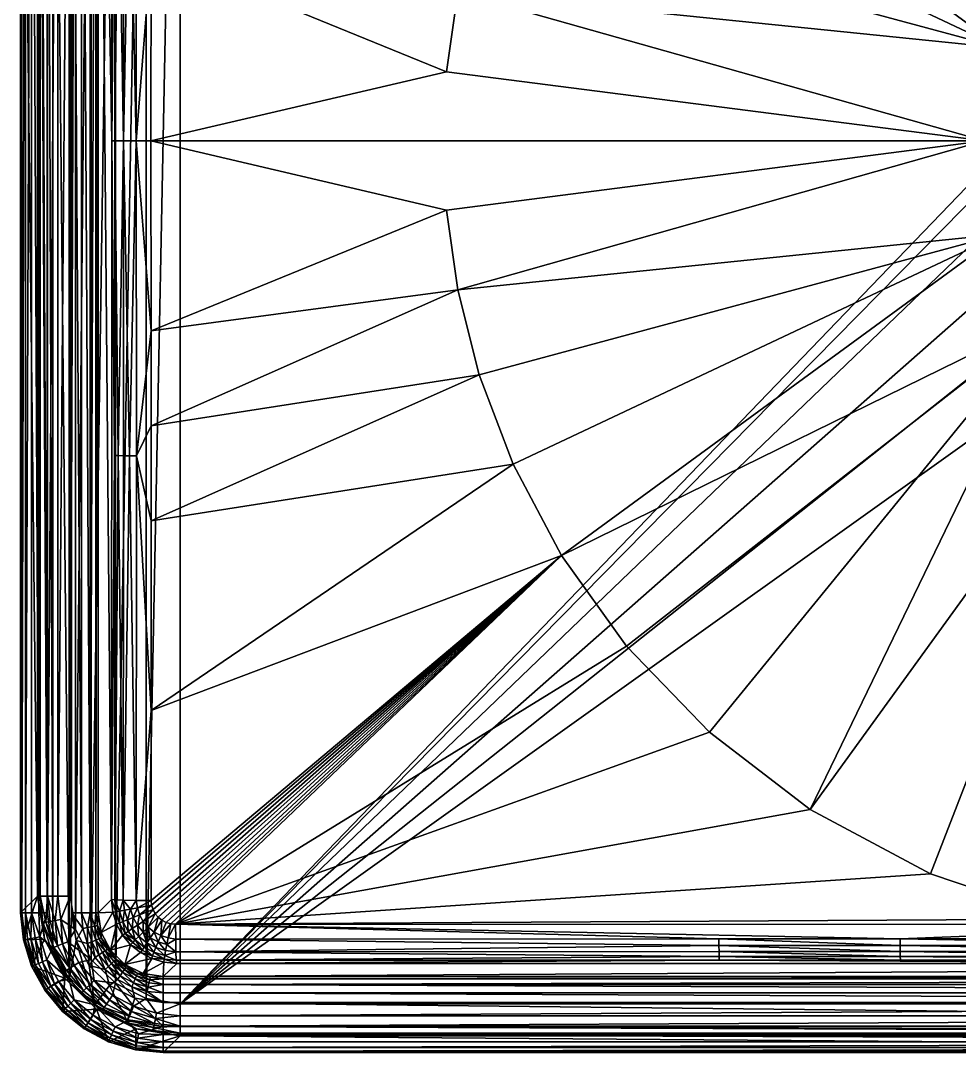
# Model space of a CAD drawing. Header units: centimetres. Extents: x 0 to 62, y 0 to 45.5.
# Drawn here: x 0 to 23.43, y 0 to 25.75 of the extents above; entities that cross this region are included whole.
import ezdxf

# ---------------------------------------------------------------- set-up
doc = ezdxf.new("R2010")
doc.units = ezdxf.units.CM
doc.header["$MEASUREMENT"] = 0
doc.layers.add('SINKS', color=151, linetype='Continuous')

msp = doc.modelspace()

# ---------------------------------------------------------------- meshes
at = {"layer": 'SINKS'}
mesh = msp.add_polyface(dxfattribs=at)
corners = [(1.239, 41.599, -0.124), (0.931, 3.901, -0.064), (0.931, 41.599, -0.064), (0.668, 3.901, 0.106), (0.491, 41.599, 0.362), (0.668, 41.599, 0.106), (0.425, 3.901, 0.665), (0, 42.016, 24.712), (0.425, 41.599, 0.665), (0.491, 3.901, 0.362), (0.661, 42.016, 25.376), (0.803, 2.608, 25.376), (0.803, 42.892, 25.376), (1.214, 1.817, 25.376), (1.214, 43.683, 25.376), (1.272, 42.016, 25.376), (1.272, 3.484, 25.376), (1.933, 42.016, 24.735), (2.269, 3.813, 5.723), (2.273, 22.75, 5.514), (2.269, 41.687, 5.723), (2.352, 22.75, 5.143), (2.565, 22.75, 4.827), (2.438, 30.603, 5.022), (2.72, 30.606, 4.739), (2.564, 30.605, 4.867), (2.563, 41.7, 5.035), (2.349, 41.694, 5.351), (1.736, 3.484, 25.189), (1.88, 42.016, 24.981), (1.736, 42.016, 25.189), (1.88, 3.484, 24.981), (2.346, 30.602, 5.195), (0, 3.484, 24.712), (0.029, 42.016, 24.916), (1.522, 42.016, 25.327), (1.522, 3.484, 25.327), (0.029, 3.484, 24.916), (0.122, 42.016, 25.101), (2.881, 41.705, 4.82), (2.88, 22.75, 4.612), (0.455, 42.016, 25.343), (0.661, 3.484, 25.376), (0.269, 42.016, 25.249), (0.455, 3.484, 25.343), (0.122, 3.484, 25.101), (1.373, 42.43, -0.124), (1.239, 3.901, -0.124), (1.373, 3.07, -0.124), (1.763, 43.179, -0.124), (1.763, 2.321, -0.124), (2.37, 43.774, -0.124), (2.37, 1.726, -0.124), (3.136, 44.156, -0.124)]
mesh.append_faces([[corners[k] for k in face] for face in [(6, 7, 8), (9, 8, 4), (17, 19, 20), (21, 22, 23), (24, 25, 22), (26, 27, 23), (28, 29, 30), (31, 17, 29), (23, 32, 21), (33, 34, 7), (35, 28, 30), (25, 23, 22), (39, 26, 24), (46, 47, 0)]], dxfattribs={"vtx0": -1})
mesh.append_faces([[corners[k] for k in face] for face in [(3, 4, 5), (10, 11, 12), (12, 13, 14), (15, 14, 16), (32, 19, 21), (37, 38, 34), (45, 43, 38)]], dxfattribs={"vtx0": -1, "vtx1": -1})
mesh.append_faces([[corners[k] for k in face] for face in [(0, 1, 2), (2, 3, 5), (17, 18, 19), (15, 36, 35), (41, 42, 10), (43, 44, 41), (48, 46, 49), (50, 49, 51), (52, 51, 53)]], dxfattribs={"vtx0": -1, "vtx2": -1})
mesh.append_faces([[corners[k] for k in face] for face in [(26, 23, 25), (27, 20, 32), (27, 32, 23)]], dxfattribs={"vtx1": -1})
mesh.append_faces([[corners[k] for k in face] for face in [(20, 19, 32)]], dxfattribs={"vtx1": -1, "vtx2": -1})
mesh.append_faces([[corners[k] for k in face] for face in [(24, 26, 25), (40, 24, 22)]], dxfattribs={"vtx2": -1})
mesh = msp.add_polyface(dxfattribs=at)
corners = [(10.632, 21.026, 4.276), (3.254, 22.75, 4.528), (3.255, 18.011, 4.542), (3.255, 15.641, 4.56), (10.911, 19.034, 4.276), (3.255, 13.272, 4.584), (2.894, 14.892, 4.646), (2.72, 14.894, 4.739), (2.881, 3.795, 4.82), (3.256, 8.532, 4.651), (2.88, 22.75, 4.612), (3.257, 3.794, 4.738), (3.528, 3.297, 4.74), (3.329, 3.003, 4.818), (3.497, 2.914, 4.815), (3.868, 3.196, 4.733), (3.748, 3.207, 4.736), (3.679, 2.859, 4.812), (3.061, 3.266, 4.82), (3.304, 3.565, 4.741), (2.971, 3.43, 4.819), (3.36, 3.462, 4.741), (3.182, 3.122, 4.819), (3.436, 3.371, 4.741), (3.634, 3.241, 4.738), (3.269, 3.677, 4.74), (2.915, 3.609, 4.817), (2.743, 3.577, 4.91), (2.916, 3.172, 4.912), (2.81, 3.366, 4.912), (2.788, 3.088, 5.039), (3.06, 3.001, 4.912), (2.951, 2.894, 5.038), (2.37, 1.726, -0.124), (3.136, 44.156, -0.124), (3.136, 1.344, -0.124), (3.984, 44.287, -0.124), (3.984, 1.213, -0.124)]
mesh.append_faces([[corners[k] for k in face] for face in [(6, 7, 8), (31, 18, 28), (18, 31, 22), (28, 20, 29), (20, 28, 18), (32, 28, 30), (28, 32, 31)]], dxfattribs={"vtx0": -1})
mesh.append_faces([[corners[k] for k in face] for face in [(3, 4, 2), (18, 19, 20), (19, 18, 21), (22, 21, 18), (21, 22, 23), (20, 25, 26), (25, 20, 19), (13, 23, 22), (23, 13, 12), (33, 34, 35), (35, 36, 37)]], dxfattribs={"vtx0": -1, "vtx1": -1})
mesh.append_faces([[corners[k] for k in face] for face in [(0, 1, 2), (9, 6, 8), (2, 10, 6), (12, 13, 14), (11, 8, 26), (26, 27, 29)]], dxfattribs={"vtx0": -1, "vtx2": -1})
mesh.append_faces([[corners[k] for k in face] for face in [(28, 29, 30), (20, 26, 29)]], dxfattribs={"vtx1": -1})
mesh.append_faces([[corners[k] for k in face] for face in [(5, 3, 6), (2, 1, 10), (9, 5, 6), (3, 2, 6), (11, 9, 8), (15, 16, 17), (24, 12, 14), (25, 11, 26), (16, 24, 14)]], dxfattribs={"vtx1": -1, "vtx2": -1})
mesh.append_faces([[corners[k] for k in face] for face in [(6, 10, 7), (26, 8, 27)]], dxfattribs={"vtx2": -1})
mesh = msp.add_polyface(dxfattribs=at)
corners = [(10.632, 24.474, 4.276), (3.255, 27.489, 4.542), (3.254, 22.75, 4.528), (10.911, 26.466, 4.276), (3.255, 29.859, 4.56), (3.255, 32.228, 4.584), (2.894, 30.608, 4.646), (3.257, 41.706, 4.738), (2.881, 41.705, 4.82), (3.256, 36.968, 4.651), (2.72, 30.606, 4.739), (2.88, 22.75, 4.612), (3.634, 42.259, 4.738), (3.497, 42.586, 4.815), (3.528, 42.203, 4.74), (3.868, 42.304, 4.733), (3.679, 42.641, 4.812), (3.748, 42.293, 4.736), (2.971, 42.07, 4.819), (2.81, 42.134, 4.912), (2.743, 41.923, 4.91), (2.916, 42.328, 4.912), (3.061, 42.234, 4.82), (3.304, 41.935, 4.741), (3.36, 42.038, 4.741), (3.182, 42.378, 4.819), (3.436, 42.129, 4.741), (3.269, 41.823, 4.74), (2.915, 41.891, 4.817), (3.329, 42.497, 4.818), (3.06, 42.499, 4.912), (2.951, 42.606, 5.038), (2.788, 42.412, 5.039), (2.667, 42.191, 5.038), (3.136, 1.344, -0.124), (3.136, 44.156, -0.124), (3.984, 44.287, -0.124)]
mesh.append_faces([[corners[k] for k in face] for face in [(6, 10, 11), (18, 21, 19), (21, 18, 22), (28, 20, 8), (22, 30, 21), (30, 22, 25), (21, 31, 32), (21, 33, 19)]], dxfattribs={"vtx0": -1})
mesh.append_faces([[corners[k] for k in face] for face in [(5, 6, 4), (7, 8, 9), (9, 6, 5), (1, 11, 2), (4, 6, 1), (12, 13, 14), (15, 16, 17), (27, 28, 7), (18, 20, 28), (17, 13, 12)]], dxfattribs={"vtx0": -1, "vtx1": -1})
mesh.append_faces([[corners[k] for k in face] for face in [(0, 1, 2), (3, 4, 1), (1, 6, 11), (9, 8, 6), (23, 22, 18), (22, 23, 24), (24, 25, 22), (25, 24, 26), (27, 18, 28), (18, 27, 23), (7, 28, 8), (26, 29, 25), (29, 26, 14), (14, 13, 29), (34, 35, 36)]], dxfattribs={"vtx0": -1, "vtx2": -1})
mesh.append_faces([[corners[k] for k in face] for face in [(6, 8, 10), (18, 19, 20), (21, 32, 33)]], dxfattribs={"vtx2": -1})
mesh = msp.add_polyface(dxfattribs=at)
corners = [(24.052, 22.75, 3.81), (10.632, 24.474, 4.276), (3.254, 22.75, 4.528), (10.911, 26.466, 4.276), (3.255, 27.489, 4.542), (11.446, 28.591, 4.276), (12.291, 30.819, 4.276), (3.255, 32.228, 4.584), (24.471, 25.077, 3.81), (3.256, 36.968, 4.651), (13.501, 33.1, 4.276), (3.257, 41.706, 4.738), (3.255, 29.859, 4.56), (15.125, 35.362, 4.276), (17.193, 37.511, 4.276), (3.868, 42.304, 4.733), (25.677, 27.122, 3.81), (19.709, 39.435, 4.276), (27.526, 28.641, 3.81), (22.711, 41.046, 4.276), (24.282, 22.75, 3.764), (24.687, 24.999, 3.764), (3.269, 41.823, 4.74), (3.304, 41.935, 4.741), (3.36, 42.038, 4.741), (3.436, 42.129, 4.741), (3.528, 42.203, 4.74), (3.634, 42.259, 4.738), (3.748, 42.293, 4.736), (26.062, 42.172, 4.276), (3.984, 1.213, -0.124), (3.984, 44.287, -0.124), (27.493, 25.631, -0.124), (28.711, 26.632, -0.124)]
mesh.append_faces([[corners[k] for k in face] for face in [(8, 3, 0), (16, 10, 8), (22, 10, 23), (23, 10, 24), (24, 10, 25), (25, 10, 26), (26, 10, 27), (27, 10, 28), (28, 10, 15), (32, 31, 33)]], dxfattribs={"vtx0": -1, "vtx1": -1})
mesh.append_faces([[corners[k] for k in face] for face in [(0, 1, 2), (1, 3, 4), (3, 1, 0), (5, 6, 7), (6, 5, 8), (6, 10, 9), (10, 6, 8), (12, 3, 5), (5, 3, 8), (13, 14, 15), (14, 13, 16), (17, 15, 14), (16, 17, 14), (18, 19, 17), (19, 15, 17), (15, 10, 13), (13, 10, 16), (30, 31, 32)]], dxfattribs={"vtx0": -1, "vtx1": -1, "vtx2": -1})
mesh.append_faces([[corners[k] for k in face] for face in [(6, 9, 7), (10, 11, 9), (17, 16, 18), (5, 7, 12), (20, 8, 0), (8, 20, 21), (10, 22, 11)]], dxfattribs={"vtx0": -1, "vtx2": -1})
mesh.append_faces([[corners[k] for k in face] for face in [(29, 15, 19)]], dxfattribs={"vtx1": -1, "vtx2": -1})
mesh = msp.add_polyface(dxfattribs=at)
corners = [(0.931, 3.901, -0.064), (1.239, 41.599, -0.124), (1.239, 3.901, -0.124), (0.491, 41.599, 0.362), (0.668, 3.901, 0.106), (0.491, 3.901, 0.362), (0.931, 41.599, -0.064), (0, 42.016, 24.712), (0.425, 3.901, 0.665), (0, 3.484, 24.712), (0.425, 41.599, 0.665), (0.803, 2.608, 25.376), (0.661, 42.016, 25.376), (0.661, 3.484, 25.376), (0.803, 42.892, 25.376), (1.214, 1.817, 25.376), (1.214, 43.683, 25.376), (1.272, 3.484, 25.376), (2.269, 3.813, 5.723), (1.933, 42.016, 24.735), (1.933, 3.484, 24.735), (2.565, 22.75, 4.827), (2.352, 22.75, 5.143), (2.438, 14.897, 5.022), (1.88, 42.016, 24.981), (1.736, 3.484, 25.189), (1.88, 3.484, 24.981), (0.029, 42.016, 24.916), (0.029, 3.484, 24.916), (1.522, 42.016, 25.327), (1.522, 3.484, 25.327), (1.272, 42.016, 25.376), (0.122, 42.016, 25.101), (0.122, 3.484, 25.101), (0.455, 42.016, 25.343), (0.455, 3.484, 25.343), (0.269, 42.016, 25.249), (0.269, 3.484, 25.249), (2.881, 3.795, 4.82), (2.72, 14.894, 4.739), (2.563, 3.8, 5.035), (2.564, 14.895, 4.867), (2.273, 22.75, 5.514), (2.346, 14.898, 5.195), (2.88, 22.75, 4.612), (2.349, 3.806, 5.351), (2.743, 3.577, 4.91), (2.375, 3.512, 5.365), (2.466, 3.527, 5.192), (1.373, 42.43, -0.124), (1.373, 3.07, -0.124), (1.763, 43.179, -0.124), (1.763, 2.321, -0.124), (2.37, 43.774, -0.124), (2.37, 1.726, -0.124)]
mesh.append_faces([[corners[k] for k in face] for face in [(7, 8, 9), (10, 5, 8), (11, 12, 13), (18, 19, 20), (21, 22, 23), (24, 25, 26), (19, 26, 20), (27, 9, 28), (25, 29, 30), (44, 21, 39), (43, 18, 45), (39, 41, 40), (38, 40, 46), (18, 47, 45)]], dxfattribs={"vtx0": -1})
mesh.append_faces([[corners[k] for k in face] for face in [(3, 4, 5), (32, 28, 33), (36, 33, 37), (22, 42, 43), (2, 49, 50), (50, 51, 52), (52, 53, 54)]], dxfattribs={"vtx0": -1, "vtx1": -1})
mesh.append_faces([[corners[k] for k in face] for face in [(16, 15, 17)]], dxfattribs={"vtx0": -1, "vtx1": -1, "vtx2": -1})
mesh.append_faces([[corners[k] for k in face] for face in [(0, 1, 2), (4, 6, 0), (14, 11, 15), (30, 31, 17), (13, 34, 35), (35, 36, 37)]], dxfattribs={"vtx0": -1, "vtx2": -1})
mesh.append_faces([[corners[k] for k in face] for face in [(23, 45, 40), (21, 23, 41), (22, 43, 23)]], dxfattribs={"vtx1": -1})
mesh.append_faces([[corners[k] for k in face] for face in [(42, 18, 43)]], dxfattribs={"vtx1": -1, "vtx2": -1})
mesh.append_faces([[corners[k] for k in face] for face in [(38, 39, 40), (39, 21, 41), (23, 40, 41), (43, 45, 23), (45, 48, 40)]], dxfattribs={"vtx2": -1})
mesh = msp.add_polyface(dxfattribs=at)
corners = [(27.526, 16.859, 3.81), (19.709, 6.065, 4.276), (22.711, 4.454, 4.276), (17.193, 7.989, 4.276), (3.868, 3.196, 4.733), (26.062, 3.328, 4.276), (12.291, 14.681, 4.276), (3.255, 13.272, 4.584), (3.256, 8.532, 4.651), (24.052, 22.75, 3.81), (3.254, 22.75, 4.528), (10.632, 21.026, 4.276), (3.269, 3.677, 4.74), (13.501, 12.4, 4.276), (3.257, 3.794, 4.738), (3.304, 3.565, 4.741), (3.36, 3.462, 4.741), (3.436, 3.371, 4.741), (3.528, 3.297, 4.74), (3.634, 3.241, 4.738), (3.748, 3.207, 4.736), (15.125, 10.138, 4.276), (25.677, 18.378, 3.81), (10.911, 19.034, 4.276), (3.255, 18.011, 4.542), (31, 3.19, 4.26), (24.471, 20.423, 3.81), (11.446, 16.909, 4.276), (3.255, 15.641, 4.56), (3.984, 1.213, -0.124), (27.493, 25.631, -0.124), (26.697, 24.283, -0.124), (26.421, 22.75, -0.124), (28.711, 18.868, -0.124), (27.493, 19.869, -0.124), (26.697, 21.217, -0.124)]
mesh.append_faces([[corners[k] for k in face] for face in [(25, 5, 4)]])
mesh.append_faces([[corners[k] for k in face] for face in [(5, 2, 4), (12, 13, 14), (33, 29, 34), (34, 29, 35), (35, 29, 32)]], dxfattribs={"vtx0": -1, "vtx1": -1})
mesh.append_faces([[corners[k] for k in face] for face in [(0, 1, 2), (1, 3, 4), (9, 10, 11), (13, 4, 21), (13, 21, 22), (23, 11, 24), (11, 23, 9), (22, 3, 1), (6, 27, 7), (27, 6, 26), (13, 6, 8), (6, 13, 26), (3, 21, 4), (21, 3, 22), (23, 28, 27), (23, 27, 26), (2, 1, 4)]], dxfattribs={"vtx0": -1, "vtx1": -1, "vtx2": -1})
mesh.append_faces([[corners[k] for k in face] for face in [(6, 7, 8), (13, 12, 15), (13, 15, 16), (13, 16, 17), (13, 17, 18), (13, 18, 19), (13, 19, 20), (13, 20, 4), (13, 8, 14), (27, 28, 7), (29, 30, 31), (29, 31, 32)]], dxfattribs={"vtx0": -1, "vtx2": -1})
mesh.append_faces([[corners[k] for k in face] for face in [(26, 9, 23), (22, 26, 13)]], dxfattribs={"vtx1": -1, "vtx2": -1})
mesh = msp.add_polyface(dxfattribs=at)
corners = [(34.474, 16.859, 3.81), (36.146, 18.522, 3.764), (34.359, 17.054, 3.764), (36.323, 18.378, 3.81), (32.207, 16.051, 3.81), (32.167, 16.273, 3.764), (32.823, 18.44, 2.973), (31, 18.085, 2.973), (31.863, 17.958, 3.102), (33.485, 18.536, 3.102), (32.771, 18.565, 2.775), (42.893, 6.47, 4.276), (36.767, 3.548, 4.276), (40.018, 4.788, 4.276), (31, 3.19, 4.26), (34.807, 19.622, 3.102), (58.104, 2.221, 5.718), (3.56, 1.891, 24.735), (58.44, 1.891, 24.735), (3.984, 0.654, 0.106), (58.016, 0.911, -0.064), (58.016, 0.654, 0.106), (58.016, 0.481, 0.362), (58.016, 0.416, 0.665), (3.984, 0.481, 0.362), (3.984, 0.911, -0.064), (58.016, 1.213, -0.124), (40.049, 2.837, 4.406), (31, 2.836, 4.339), (31, 2.229, 5.246), (44.561, 2.299, 5.031), (40.041, 2.3, 4.955), (31, 2.301, 4.888), (40.044, 2.39, 4.782), (31, 2.39, 4.715), (40.048, 2.666, 4.499), (40.046, 2.514, 4.626), (31, 2.666, 4.432), (31, 2.514, 4.56), (44.572, 2.838, 4.481), (3.56, 1.839, 24.981), (58.44, 1.839, 24.981), (3.56, 1.698, 25.189), (58.44, 1.698, 25.189), (28.711, 18.868, -0.124), (30.205, 18.336, -0.124), (31.795, 18.336, -0.124)]
mesh.append_faces([[corners[k] for k in face] for face in [(6, 7, 8), (9, 6, 8)]])
mesh.append_faces([[corners[k] for k in face] for face in [(10, 7, 6), (15, 2, 1), (5, 9, 8), (9, 5, 2), (16, 17, 18), (23, 24, 22), (39, 14, 27), (18, 40, 41), (41, 42, 43)]], dxfattribs={"vtx0": -1})
mesh.append_faces([[corners[k] for k in face] for face in [(12, 4, 14), (19, 20, 21), (25, 26, 20), (36, 37, 38), (35, 28, 37), (33, 38, 34)]], dxfattribs={"vtx0": -1, "vtx1": -1})
mesh.append_faces([[corners[k] for k in face] for face in [(0, 12, 13), (11, 0, 13)]], dxfattribs={"vtx0": -1, "vtx1": -1, "vtx2": -1})
mesh.append_faces([[corners[k] for k in face] for face in [(0, 1, 2), (1, 0, 3), (4, 2, 5), (2, 4, 0), (11, 3, 0), (12, 0, 4), (22, 19, 21), (29, 30, 31), (32, 33, 34), (33, 32, 31), (29, 31, 32), (33, 36, 38), (26, 44, 45), (26, 45, 46)]], dxfattribs={"vtx0": -1, "vtx2": -1})
mesh.append_faces([[corners[k] for k in face] for face in [(27, 14, 28)]], dxfattribs={"vtx1": -1})
mesh.append_faces([[corners[k] for k in face] for face in [(27, 28, 35), (35, 37, 36)]], dxfattribs={"vtx1": -1, "vtx2": -1})
mesh = msp.add_polyface(dxfattribs=at)
corners = [(32.207, 16.051, 3.81), (29.833, 16.273, 3.764), (29.793, 16.051, 3.81), (32.167, 16.273, 3.764), (27.641, 17.054, 3.764), (27.526, 16.859, 3.81), (32.771, 18.565, 2.775), (31.795, 18.336, 2.54), (31, 18.22, 2.775), (30.205, 18.336, 2.54), (25.854, 18.522, 3.764), (25.677, 18.378, 3.81), (30.137, 17.958, 3.102), (29.177, 18.44, 2.973), (28.515, 18.536, 3.102), (31, 18.085, 2.973), (31.863, 17.958, 3.102), (31.795, 18.336, -0.124), (30.205, 18.336, -0.124), (31, 3.19, 4.26), (26.062, 3.328, 4.276), (22.711, 4.454, 4.276), (19.709, 6.065, 4.276), (3.896, 2.221, 5.718), (58.104, 2.221, 5.718), (31, 2.229, 5.246), (21.951, 2.837, 4.405), (31, 2.836, 4.339), (21.957, 2.39, 4.782), (31, 2.301, 4.888), (31, 2.39, 4.715), (21.96, 2.3, 4.955), (21.955, 2.514, 4.626), (31, 2.666, 4.432), (21.953, 2.666, 4.499), (31, 2.514, 4.56), (3.984, 1.213, -0.124), (28.711, 18.868, -0.124), (58.016, 1.213, -0.124)]
mesh.append_faces([[corners[k] for k in face] for face in [(6, 7, 8), (8, 7, 9), (12, 13, 14), (15, 13, 12), (16, 15, 12)]])
mesh.append_faces([[corners[k] for k in face] for face in [(8, 13, 15), (15, 6, 8), (9, 17, 18), (17, 9, 7), (3, 12, 1), (12, 3, 16), (1, 14, 4), (14, 1, 12), (23, 24, 25)]], dxfattribs={"vtx0": -1})
mesh.append_faces([[corners[k] for k in face] for face in [(0, 1, 2), (1, 0, 3), (2, 4, 5), (4, 2, 1), (5, 10, 11), (10, 5, 4), (5, 20, 2), (19, 2, 20), (28, 29, 30), (29, 28, 31), (33, 26, 34), (35, 34, 32), (36, 37, 38)]], dxfattribs={"vtx0": -1, "vtx1": -1})
mesh.append_faces([[corners[k] for k in face] for face in [(20, 5, 21)]], dxfattribs={"vtx0": -1, "vtx1": -1, "vtx2": -1})
mesh.append_faces([[corners[k] for k in face] for face in [(30, 35, 32), (25, 29, 31)]], dxfattribs={"vtx0": -1, "vtx2": -1})
mesh.append_faces([[corners[k] for k in face] for face in [(0, 2, 19), (5, 11, 22), (28, 30, 32), (33, 34, 35), (27, 26, 33)]], dxfattribs={"vtx1": -1, "vtx2": -1})
mesh.append_faces([[corners[k] for k in face] for face in [(19, 26, 27)]], dxfattribs={"vtx2": -1})
mesh = msp.add_polyface(dxfattribs=at)
corners = [(0.425, 3.901, 0.665), (0.069, 2.805, 24.71), (0, 3.484, 24.712), (0.668, 3.901, 0.106), (0.63, 3.247, 0.23), (0.491, 3.901, 0.362), (0.555, 3.233, 0.371), (0.733, 3.268, 0.105), (0.599, 2.824, 0.661), (0.931, 3.901, -0.064), (0.86, 3.292, 0.003), (1.002, 3.32, -0.069), (1.239, 3.901, -0.124), (1.373, 3.07, -0.124), (2.301, 3.502, 5.722), (1.933, 3.484, 24.735), (2.013, 2.992, 24.738), (2.269, 3.813, 5.723), (2.563, 3.8, 5.035), (2.466, 3.527, 5.192), (2.591, 3.549, 5.037), (2.743, 3.577, 4.91), (2.549, 3.263, 5.193), (2.464, 3.229, 5.365), (2.349, 3.806, 5.351), (2.375, 3.512, 5.365), (2.393, 3.204, 5.721), (2.667, 3.309, 5.038), (2.81, 3.366, 4.912), (1.88, 3.484, 24.981), (1.915, 3.164, 24.973), (1.854, 3.152, 25.088), (1.736, 3.484, 25.189), (1.77, 3.136, 25.189), (1.552, 3.093, 25.331), (1.522, 3.484, 25.327), (1.272, 3.484, 25.376), (1.667, 3.116, 25.272), (0.661, 3.484, 25.376), (0.455, 3.484, 25.343), (0.476, 2.884, 25.329), (0.269, 3.484, 25.249), (0.122, 3.484, 25.101), (0.254, 2.841, 25.18), (0.029, 3.484, 24.916), (0.11, 2.813, 24.954)]
mesh.append_faces([[corners[k] for k in face] for face in [(5, 4, 6), (3, 7, 4), (11, 10, 9), (10, 7, 3), (5, 6, 0), (18, 19, 20), (21, 18, 20), (24, 25, 19), (29, 30, 15), (29, 31, 30), (32, 31, 29), (32, 33, 31), (32, 35, 37)]])
mesh.append_faces([[corners[k] for k in face] for face in [(0, 1, 2), (14, 15, 16), (19, 23, 22), (25, 26, 23), (20, 22, 27)]], dxfattribs={"vtx0": -1})
mesh.append_faces([[corners[k] for k in face] for face in [(13, 11, 12)]], dxfattribs={"vtx0": -1, "vtx1": -1})
mesh.append_faces([[corners[k] for k in face] for face in [(12, 11, 9), (38, 39, 40)]], dxfattribs={"vtx0": -1, "vtx2": -1})
mesh.append_faces([[corners[k] for k in face] for face in [(17, 15, 14), (28, 21, 27), (2, 1, 44)]], dxfattribs={"vtx1": -1})
mesh.append_faces([[corners[k] for k in face] for face in [(34, 35, 36), (40, 39, 41), (44, 45, 42)]], dxfattribs={"vtx1": -1, "vtx2": -1})
mesh.append_faces([[corners[k] for k in face] for face in [(3, 4, 5), (0, 6, 8), (9, 10, 3), (20, 19, 22), (19, 25, 23), (21, 20, 27), (25, 14, 26), (17, 14, 25), (42, 43, 41)]], dxfattribs={"vtx2": -1})
mesh = msp.add_polyface(dxfattribs=at)
corners = [(1.272, 3.484, 25.376), (1.214, 1.817, 25.376), (1.384, 2.792, 25.376), (0.599, 2.824, 0.661), (0.271, 2.151, 24.708), (0.069, 2.805, 24.71), (0.425, 3.901, 0.665), (1.229, 2.098, 0.104), (0.825, 2.619, 0.229), (0.922, 2.659, 0.105), (1.042, 2.707, 0.003), (1.175, 2.761, -0.069), (1.337, 2.169, 0.003), (1.763, 2.321, -0.124), (1.373, 3.07, -0.124), (1.002, 3.32, -0.069), (0.63, 3.247, 0.23), (0.86, 3.292, 0.003), (0.733, 3.268, 0.105), (0.555, 3.233, 0.371), (0.754, 2.591, 0.37), (1.668, 2.717, 25.331), (1.667, 3.116, 25.272), (1.552, 3.093, 25.331), (1.709, 2.168, 25.376), (1.522, 3.484, 25.327), (0.803, 2.608, 25.376), (0.661, 3.484, 25.376), (0.476, 2.884, 25.329), (0.359, 2.861, 25.267), (0.269, 3.484, 25.249), (0.254, 2.841, 25.18), (0.654, 2.306, 25.329), (0.445, 2.222, 25.18), (0.544, 2.262, 25.267), (0.17, 2.824, 25.074), (0.11, 2.813, 24.954), (0.31, 2.167, 24.953), (0.366, 2.189, 25.073), (0.122, 3.484, 25.101), (0.029, 3.484, 24.916)]
mesh.append_faces([[corners[k] for k in face] for face in [(3, 4, 5), (19, 20, 3), (22, 25, 23), (29, 30, 31), (39, 35, 31)]])
mesh.append_faces([[corners[k] for k in face] for face in [(7, 8, 9), (10, 7, 9), (11, 12, 10), (16, 9, 8), (15, 10, 17), (10, 15, 11), (19, 8, 20), (17, 9, 18), (9, 17, 10), (21, 22, 23), (28, 30, 29), (33, 29, 31), (29, 33, 34), (34, 28, 29), (28, 34, 32), (39, 36, 35), (40, 5, 36)]], dxfattribs={"vtx0": -1})
mesh.append_faces([[corners[k] for k in face] for face in [(0, 1, 2), (13, 11, 14), (24, 21, 2)]], dxfattribs={"vtx0": -1, "vtx1": -1})
mesh.append_faces([[corners[k] for k in face] for face in [(6, 3, 5), (14, 11, 15), (23, 0, 2), (26, 28, 32)]], dxfattribs={"vtx0": -1, "vtx2": -1})
mesh.append_faces([[corners[k] for k in face] for face in [(18, 9, 16), (16, 8, 19)]], dxfattribs={"vtx1": -1})
mesh.append_faces([[corners[k] for k in face] for face in [(21, 23, 2), (26, 27, 28)]], dxfattribs={"vtx1": -1, "vtx2": -1})
mesh.append_faces([[corners[k] for k in face] for face in [(35, 36, 37), (31, 35, 38), (36, 5, 4)]], dxfattribs={"vtx2": -1})
mesh = msp.add_polyface(dxfattribs=at)
corners = [(2.301, 3.502, 5.722), (2.013, 2.992, 24.738), (2.393, 3.204, 5.721), (2.244, 2.548, 24.739), (2.543, 2.929, 5.72), (2.746, 2.687, 5.72), (2.604, 2.196, 24.739), (2.549, 3.263, 5.193), (2.464, 3.229, 5.365), (2.606, 2.97, 5.365), (2.667, 3.309, 5.038), (2.682, 3.02, 5.193), (2.788, 3.088, 5.039), (1.77, 3.136, 25.189), (1.736, 3.484, 25.189), (1.667, 3.116, 25.272), (1.668, 2.717, 25.331), (1.776, 2.761, 25.272), (2.798, 2.741, 5.364), (2.81, 3.366, 4.912), (1.933, 3.484, 24.735), (1.915, 3.164, 24.973), (2.862, 2.805, 5.192), (1.873, 2.8, 25.19), (1.857, 2.37, 25.331), (1.955, 2.434, 25.273), (1.854, 3.152, 25.088), (1.953, 2.832, 25.088), (2.042, 2.491, 25.19), (2.01, 2.856, 24.974), (2.165, 2.572, 24.975), (2.113, 2.538, 25.089), (2.374, 2.323, 24.975)]
mesh.append_faces([[corners[k] for k in face] for face in [(0, 1, 2), (4, 3, 5), (5, 3, 6), (13, 14, 15), (20, 21, 1), (30, 32, 3), (21, 29, 1)]])
mesh.append_faces([[corners[k] for k in face] for face in [(2, 3, 4), (10, 11, 12), (8, 4, 9), (15, 16, 17), (18, 4, 5), (4, 18, 9), (9, 22, 11), (17, 13, 15), (13, 17, 23), (24, 17, 16), (17, 24, 25), (7, 9, 11), (26, 23, 27), (25, 23, 17), (23, 25, 28), (31, 32, 30), (21, 27, 29), (30, 27, 31), (27, 30, 29), (31, 23, 28), (23, 31, 27)]], dxfattribs={"vtx0": -1})
mesh.append_faces([[corners[k] for k in face] for face in [(1, 29, 3)]], dxfattribs={"vtx1": -1})
mesh.append_faces([[corners[k] for k in face] for face in [(2, 1, 3), (7, 8, 9), (19, 10, 12), (10, 7, 11), (8, 2, 4), (26, 13, 23), (29, 30, 3), (21, 26, 27)]], dxfattribs={"vtx2": -1})
mesh = msp.add_polyface(dxfattribs=at)
corners = [(2.604, 2.196, 24.739), (2.992, 2.49, 5.719), (2.746, 2.687, 5.72), (3.647, 2.69, 4.904), (3.497, 2.914, 4.815), (3.431, 2.756, 4.908), (3.679, 2.859, 4.812), (3.329, 3.003, 4.818), (3.598, 2.415, 5.186), (3.877, 2.511, 5.028), (3.619, 2.539, 5.031), (3.87, 2.825, 4.813), (3.748, 3.207, 4.736), (3.868, 3.196, 4.733), (3.08, 2.63, 5.191), (3.328, 2.498, 5.189), (3.149, 2.734, 5.037), (3.273, 2.342, 5.719), (3.295, 2.413, 5.362), (3.374, 2.614, 5.034), (3.234, 2.861, 4.91), (3.03, 2.553, 5.363), (2.862, 2.805, 5.192), (3.182, 3.122, 4.819), (3.06, 3.001, 4.912), (2.798, 2.741, 5.364), (2.788, 3.088, 5.039), (2.682, 3.02, 5.193), (2.951, 2.894, 5.038), (2.606, 2.97, 5.365)]
mesh.append_faces([[corners[k] for k in face] for face in [(0, 1, 2), (8, 9, 10), (9, 3, 10)]])
mesh.append_faces([[corners[k] for k in face] for face in [(3, 4, 5), (9, 11, 3), (5, 7, 20), (19, 20, 16), (20, 23, 24), (23, 20, 7), (2, 21, 25), (22, 26, 27), (26, 22, 28), (10, 5, 19), (14, 28, 22), (22, 29, 25), (16, 24, 28), (1, 18, 21)]], dxfattribs={"vtx0": -1})
mesh.append_faces([[corners[k] for k in face] for face in [(11, 13, 6)]], dxfattribs={"vtx0": -1, "vtx1": -1})
mesh.append_faces([[corners[k] for k in face] for face in [(12, 4, 6)]], dxfattribs={"vtx0": -1, "vtx2": -1})
mesh.append_faces([[corners[k] for k in face] for face in [(4, 7, 5), (3, 5, 10), (11, 6, 3), (14, 15, 16), (15, 8, 19), (5, 20, 19), (21, 18, 14), (25, 21, 22), (20, 24, 16), (16, 28, 14)]], dxfattribs={"vtx1": -1})
mesh.append_faces([[corners[k] for k in face] for face in [(6, 4, 3)]], dxfattribs={"vtx1": -1, "vtx2": -1})
mesh.append_faces([[corners[k] for k in face] for face in [(1, 17, 18), (21, 14, 22), (15, 19, 16), (18, 15, 14), (2, 1, 21), (8, 10, 19)]], dxfattribs={"vtx2": -1})
mesh = msp.add_polyface(dxfattribs=at)
corners = [(3.56, 1.244, 25.376), (3.559, 0.647, 25.376), (58.441, 0.647, 25.376), (3.984, 0.416, 0.665), (58.441, 0, 24.712), (3.559, 0, 24.712), (58.104, 2.221, 5.718), (3.896, 2.221, 5.718), (3.56, 1.891, 24.735), (58.016, 0.911, -0.064), (3.984, 0.654, 0.106), (3.984, 0.911, -0.064), (58.016, 0.481, 0.362), (3.984, 0.481, 0.362), (58.016, 0.416, 0.665), (58.016, 1.213, -0.124), (3.984, 1.213, -0.124), (17.431, 2.667, 4.574), (17.429, 2.838, 4.481), (3.87, 2.825, 4.813), (21.955, 2.514, 4.626), (17.433, 2.514, 4.701), (3.877, 2.511, 5.028), (21.957, 2.39, 4.782), (17.436, 2.389, 4.857), (31, 3.19, 4.26), (3.868, 3.196, 4.733), (21.951, 2.837, 4.405), (21.953, 2.666, 4.499), (31, 2.229, 5.246), (21.96, 2.3, 4.955), (17.44, 2.299, 5.031), (3.886, 2.299, 5.345), (3.56, 1.839, 24.981), (58.44, 1.891, 24.735), (3.56, 1.698, 25.189), (58.44, 1.839, 24.981), (58.44, 1.489, 25.327), (3.56, 1.489, 25.327), (58.44, 1.244, 25.376), (58.441, 0.445, 25.343), (3.559, 0.445, 25.343), (58.441, 0.263, 25.249), (3.559, 0.263, 25.249), (58.441, 0.029, 24.916), (3.559, 0.029, 24.916), (58.441, 0.12, 25.101), (3.559, 0.12, 25.101)]
mesh.append_faces([[corners[k] for k in face] for face in [(3, 4, 5), (13, 14, 3), (17, 18, 19), (21, 17, 22), (27, 26, 18), (7, 31, 32), (33, 34, 8), (35, 36, 33), (5, 44, 45)]], dxfattribs={"vtx0": -1})
mesh.append_faces([[corners[k] for k in face] for face in [(9, 10, 11), (15, 11, 16), (20, 17, 21), (21, 23, 20), (23, 21, 24), (28, 18, 17), (24, 30, 23), (30, 24, 31), (37, 35, 38), (39, 38, 0), (40, 1, 41), (42, 41, 43)]], dxfattribs={"vtx0": -1, "vtx1": -1})
mesh.append_faces([[corners[k] for k in face] for face in [(0, 1, 2), (6, 7, 8), (10, 12, 13), (28, 27, 18), (29, 30, 31), (20, 28, 17), (45, 46, 47), (47, 42, 43)]], dxfattribs={"vtx0": -1, "vtx2": -1})
mesh.append_faces([[corners[k] for k in face] for face in [(17, 19, 22), (25, 26, 27), (18, 26, 19), (32, 31, 24), (22, 24, 21)]], dxfattribs={"vtx1": -1})
mesh.append_faces([[corners[k] for k in face] for face in [(7, 29, 31)]], dxfattribs={"vtx1": -1, "vtx2": -1})
mesh.append_faces([[corners[k] for k in face] for face in [(32, 24, 22)]], dxfattribs={"vtx2": -1})
mesh = msp.add_polyface(dxfattribs=at)
corners = [(1.384, 2.792, 25.376), (1.214, 1.817, 25.376), (1.856, 1.189, 25.376), (1.709, 2.168, 25.376), (0.271, 2.151, 24.708), (1.105, 1.853, 0.659), (0.6, 1.549, 24.708), (0.599, 2.824, 0.661), (1.077, 1.999, 0.369), (1.512, 1.48, 0.369), (1.763, 2.321, -0.124), (1.456, 2.247, -0.069), (1.175, 2.761, -0.069), (0.754, 2.591, 0.37), (1.141, 2.041, 0.229), (0.825, 2.619, 0.229), (1.229, 2.098, 0.104), (1.042, 2.707, 0.003), (1.337, 2.169, 0.003), (1.733, 1.696, 0.003), (1.834, 1.796, -0.069), (1.567, 1.534, 0.229), (1.641, 1.607, 0.104), (1.857, 2.37, 25.331), (1.668, 2.717, 25.331), (0.31, 2.167, 24.953), (0.254, 2.841, 25.18), (0.366, 2.189, 25.073), (0.445, 2.222, 25.18), (0.11, 2.813, 24.954), (0.803, 2.608, 25.376), (0.654, 2.306, 25.329), (0.635, 1.571, 24.952), (0.757, 1.651, 25.18), (0.685, 1.604, 25.072), (0.17, 2.824, 25.074), (0.845, 1.709, 25.267), (0.544, 2.262, 25.267), (0.945, 1.774, 25.329)]
mesh.append_faces([[corners[k] for k in face] for face in [(8, 9, 5)]])
mesh.append_faces([[corners[k] for k in face] for face in [(4, 5, 6), (13, 14, 8), (14, 13, 15), (15, 16, 14), (16, 17, 18), (18, 12, 11), (11, 19, 18), (19, 11, 20), (16, 21, 14), (21, 8, 14), (18, 22, 16), (22, 18, 19), (26, 27, 28), (29, 4, 25), (25, 6, 32), (33, 27, 34), (27, 33, 28), (35, 25, 27), (36, 31, 37), (31, 36, 38), (33, 37, 28), (37, 33, 36), (34, 25, 32), (25, 34, 27)]], dxfattribs={"vtx0": -1})
mesh.append_faces([[corners[k] for k in face] for face in [(0, 2, 3), (7, 5, 4)]], dxfattribs={"vtx0": -1, "vtx1": -1})
mesh.append_faces([[corners[k] for k in face] for face in [(0, 1, 2), (10, 11, 12), (1, 31, 38)]], dxfattribs={"vtx0": -1, "vtx2": -1})
mesh.append_faces([[corners[k] for k in face] for face in [(7, 13, 5), (20, 11, 10), (23, 24, 3), (1, 30, 31)]], dxfattribs={"vtx1": -1, "vtx2": -1})
mesh.append_faces([[corners[k] for k in face] for face in [(13, 8, 5), (25, 4, 6)]], dxfattribs={"vtx2": -1})
mesh = msp.add_polyface(dxfattribs=at)
corners = [(3.56, 1.244, 25.376), (58.441, 0.647, 25.376), (58.44, 1.244, 25.376), (58.441, 0, 24.712), (3.984, 0.416, 0.665), (58.016, 0.416, 0.665), (58.104, 2.221, 5.718), (58.414, 2.325, 5.36), (58.114, 2.299, 5.345), (58.352, 2.689, 4.904), (58.13, 2.825, 4.813), (58.123, 2.511, 5.028), (58.401, 2.415, 5.186), (44.57, 2.667, 4.574), (40.048, 2.666, 4.499), (44.567, 2.514, 4.701), (44.561, 2.299, 5.031), (31, 2.229, 5.246), (40.049, 2.837, 4.406), (53.605, 2.512, 4.907), (53.601, 2.387, 5.063), (53.597, 2.296, 5.237), (53.612, 2.839, 4.687), (53.609, 2.666, 4.779), (40.046, 2.514, 4.626), (44.572, 2.838, 4.481), (44.564, 2.389, 4.857), (40.044, 2.39, 4.782), (40.041, 2.3, 4.955), (3.56, 1.698, 25.189), (58.44, 1.489, 25.327), (58.44, 1.698, 25.189), (3.56, 1.489, 25.327), (3.559, 0.647, 25.376), (58.441, 0.445, 25.343), (3.559, 0.445, 25.343), (58.441, 0.263, 25.249), (58.441, 0.029, 24.916), (3.559, 0, 24.712), (58.441, 0.12, 25.101), (3.559, 0.029, 24.916), (3.559, 0.12, 25.101)]
mesh.append_faces([[corners[k] for k in face] for face in [(3, 4, 5), (6, 7, 8), (8, 11, 20), (37, 38, 3)]], dxfattribs={"vtx0": -1})
mesh.append_faces([[corners[k] for k in face] for face in [(0, 1, 2), (6, 16, 17), (13, 18, 14), (19, 13, 15), (15, 14, 24), (23, 25, 13), (20, 15, 26), (21, 26, 16), (29, 30, 31), (32, 2, 30), (33, 34, 1), (35, 36, 34)]], dxfattribs={"vtx0": -1, "vtx1": -1})
mesh.append_faces([[corners[k] for k in face] for face in [(20, 19, 15), (6, 21, 16), (21, 20, 26), (27, 15, 24), (15, 27, 26), (28, 26, 27), (26, 28, 16), (39, 40, 37), (36, 41, 39)]], dxfattribs={"vtx0": -1, "vtx2": -1})
mesh.append_faces([[corners[k] for k in face] for face in [(9, 10, 11), (8, 20, 21), (10, 22, 23), (11, 23, 19)]], dxfattribs={"vtx1": -1})
mesh.append_faces([[corners[k] for k in face] for face in [(13, 14, 15), (23, 13, 19), (25, 18, 13)]], dxfattribs={"vtx1": -1, "vtx2": -1})
mesh.append_faces([[corners[k] for k in face] for face in [(8, 12, 11), (20, 11, 19), (6, 8, 21), (10, 23, 11)]], dxfattribs={"vtx2": -1})
mesh = msp.add_polyface(dxfattribs=at)
corners = [(1.709, 2.168, 25.376), (1.856, 1.189, 25.376), (2.215, 1.672, 25.376), (1.834, 1.796, -0.069), (2.215, 1.309, 0.003), (1.733, 1.696, 0.003), (2.295, 1.426, -0.069), (2.821, 1.15, -0.069), (2.37, 1.726, -0.124), (1.763, 2.321, -0.124), (2.143, 1.203, 0.104), (2.085, 1.117, 0.229), (1.641, 1.607, 0.104), (2.112, 2.066, 25.331), (1.857, 2.37, 25.331), (2.422, 1.817, 25.331), (2.853, 1.354, 25.376), (2.628, 2.118, 24.975), (2.918, 1.967, 24.974), (2.604, 2.196, 24.739), (2.195, 2.147, 25.273), (2.042, 2.491, 25.19), (1.955, 2.434, 25.273), (2.269, 2.22, 25.19), (2.113, 2.538, 25.089), (2.329, 2.279, 25.089), (2.776, 1.632, 25.331), (2.374, 2.323, 24.975), (2.546, 1.998, 25.19), (2.593, 2.068, 25.089), (2.487, 1.912, 25.273), (2.821, 1.738, 25.272), (2.861, 1.833, 25.19), (2.894, 1.91, 25.088), (2.244, 2.548, 24.739)]
mesh.append_faces([[corners[k] for k in face] for face in [(27, 17, 19), (34, 27, 19)]])
mesh.append_faces([[corners[k] for k in face] for face in [(3, 4, 5), (4, 3, 6), (10, 5, 4), (11, 12, 10), (20, 21, 22), (21, 20, 23), (23, 24, 21), (24, 23, 25), (27, 24, 25), (28, 25, 23), (25, 28, 29), (30, 23, 20), (23, 30, 28), (15, 20, 13), (20, 15, 30), (31, 28, 30), (28, 31, 32), (26, 30, 15), (30, 26, 31), (32, 29, 28), (13, 22, 14), (22, 13, 20), (27, 29, 17), (29, 27, 25), (33, 17, 29)]], dxfattribs={"vtx0": -1})
mesh.append_faces([[corners[k] for k in face] for face in [(0, 1, 2), (8, 3, 9), (2, 13, 0), (16, 15, 2)]], dxfattribs={"vtx0": -1, "vtx1": -1})
mesh.append_faces([[corners[k] for k in face] for face in [(8, 6, 3), (16, 26, 15)]], dxfattribs={"vtx0": -1, "vtx2": -1})
mesh.append_faces([[corners[k] for k in face] for face in [(17, 18, 19)]], dxfattribs={"vtx1": -1})
mesh.append_faces([[corners[k] for k in face] for face in [(7, 6, 8), (13, 14, 0), (15, 13, 2)]], dxfattribs={"vtx1": -1, "vtx2": -1})
mesh = msp.add_polyface(dxfattribs=at)
corners = [(2.604, 2.196, 24.739), (3.273, 2.342, 5.719), (2.992, 2.49, 5.719), (3.057, 1.969, 24.738), (3.56, 1.891, 24.735), (3.577, 2.252, 5.718), (3.896, 2.221, 5.718), (3.886, 2.299, 5.345), (3.877, 2.511, 5.028), (3.598, 2.415, 5.186), (3.584, 2.325, 5.36), (3.328, 2.498, 5.189), (3.295, 2.413, 5.362), (2.861, 1.833, 25.19), (3.204, 1.732, 25.189), (2.894, 1.91, 25.088), (3.56, 1.698, 25.189), (3.184, 1.631, 25.272), (3.56, 1.489, 25.327), (3.221, 1.814, 25.088), (2.918, 1.967, 24.974), (3.233, 1.874, 24.973), (3.56, 1.839, 24.981), (3.56, 1.244, 25.376), (2.776, 1.632, 25.331), (2.853, 1.354, 25.376), (2.821, 1.738, 25.272), (3.161, 1.518, 25.331), (2.593, 2.068, 25.089), (2.628, 2.118, 24.975)]
mesh.append_faces([[corners[k] for k in face] for face in [(3, 5, 1), (10, 7, 9), (16, 14, 17), (16, 22, 19), (19, 22, 21), (23, 27, 24), (20, 21, 3), (14, 16, 19), (18, 17, 27)]])
mesh.append_faces([[corners[k] for k in face] for face in [(0, 1, 2), (7, 8, 9), (10, 6, 7), (6, 10, 5), (1, 10, 12), (17, 13, 26), (13, 17, 14), (27, 26, 24), (26, 27, 17), (28, 13, 15), (21, 4, 3), (29, 15, 20)]], dxfattribs={"vtx0": -1})
mesh.append_faces([[corners[k] for k in face] for face in [(3, 4, 5), (12, 10, 11), (13, 14, 15), (15, 19, 20), (22, 4, 21), (23, 24, 25)]], dxfattribs={"vtx1": -1})
mesh.append_faces([[corners[k] for k in face] for face in [(4, 6, 5), (0, 3, 1), (10, 9, 11), (1, 5, 10), (16, 17, 18), (19, 21, 20), (20, 3, 0), (14, 19, 15), (18, 27, 23)]], dxfattribs={"vtx2": -1})
mesh = msp.add_polyface(dxfattribs=at)
corners = [(1.105, 1.853, 0.659), (1.042, 1.021, 24.707), (0.6, 1.549, 24.708), (1.582, 0.587, 24.708), (1.892, 1.082, 0.659), (1.512, 1.48, 0.369), (2.042, 1.055, 0.369), (1.567, 1.534, 0.229), (1.229, 2.098, 0.104), (1.641, 1.607, 0.104), (1.077, 1.999, 0.369), (1.733, 1.696, 0.003), (2.143, 1.203, 0.104), (2.085, 1.117, 0.229), (1.251, 1.225, 25.267), (0.945, 1.774, 25.329), (0.845, 1.709, 25.267), (1.336, 1.308, 25.329), (1.072, 1.049, 24.952), (1.605, 0.621, 24.952), (1.639, 0.671, 25.072), (1.176, 1.151, 25.179), (1.115, 1.091, 25.072), (1.686, 0.741, 25.18), (0.757, 1.651, 25.18), (2.197, 0.265, 24.708), (2.213, 0.303, 24.953), (1.856, 1.189, 25.376), (1.214, 1.817, 25.376), (0.685, 1.604, 25.072), (1.812, 0.925, 25.329), (0.635, 1.571, 24.952), (2.236, 0.358, 25.073), (1.746, 0.827, 25.267)]
mesh.append_faces([[corners[k] for k in face] for face in [(0, 1, 2), (3, 1, 4), (4, 5, 6)]])
mesh.append_faces([[corners[k] for k in face] for face in [(0, 4, 1), (7, 8, 9), (10, 7, 5), (11, 12, 9), (9, 13, 7), (13, 5, 7), (14, 15, 16), (15, 14, 17), (3, 18, 1), (18, 3, 19), (20, 21, 22), (21, 20, 23), (21, 16, 24), (16, 21, 14), (26, 20, 19), (19, 22, 18), (22, 19, 20), (22, 24, 29), (24, 22, 21), (18, 2, 1), (2, 18, 31), (32, 23, 20), (33, 17, 14), (17, 33, 30), (22, 31, 18), (31, 22, 29), (23, 14, 21), (14, 23, 33)]], dxfattribs={"vtx0": -1})
mesh.append_faces([[corners[k] for k in face] for face in [(17, 28, 15)]], dxfattribs={"vtx0": -1, "vtx1": -1})
mesh.append_faces([[corners[k] for k in face] for face in [(27, 17, 30)]], dxfattribs={"vtx0": -1, "vtx2": -1})
mesh.append_faces([[corners[k] for k in face] for face in [(27, 28, 17)]], dxfattribs={"vtx1": -1, "vtx2": -1})
mesh.append_faces([[corners[k] for k in face] for face in [(0, 5, 4), (19, 3, 25)]], dxfattribs={"vtx2": -1})
mesh = msp.add_polyface(dxfattribs=at)
corners = [(2.215, 1.672, 25.376), (1.856, 1.189, 25.376), (2.663, 0.786, 25.376), (2.853, 1.354, 25.376), (2.865, 0.067, 24.71), (2.197, 0.265, 24.708), (2.884, 0.587, 0.661), (1.892, 1.082, 0.659), (1.582, 0.587, 24.708), (2.676, 0.808, 0.229), (2.042, 1.055, 0.369), (2.085, 1.117, 0.229), (2.646, 0.738, 0.37), (2.215, 1.309, 0.003), (2.716, 0.903, 0.105), (2.143, 1.203, 0.104), (2.765, 1.02, 0.003), (2.295, 1.426, -0.069), (2.821, 1.15, -0.069), (1.512, 1.48, 0.369), (2.946, 0.466, 25.329), (2.356, 0.64, 25.329), (2.269, 0.436, 25.18), (1.746, 0.827, 25.267), (1.686, 0.741, 25.18), (2.31, 0.532, 25.267), (2.213, 0.303, 24.953), (1.605, 0.621, 24.952), (2.902, 0.249, 25.18), (2.922, 0.351, 25.267), (2.236, 0.358, 25.073), (2.885, 0.166, 25.074), (1.639, 0.671, 25.072), (1.812, 0.925, 25.329), (2.873, 0.108, 24.954)]
mesh.append_faces([[corners[k] for k in face] for face in [(4, 5, 6)]])
mesh.append_faces([[corners[k] for k in face] for face in [(9, 10, 11), (10, 9, 12), (13, 14, 15), (14, 13, 16), (17, 16, 13), (16, 17, 18), (14, 11, 15), (11, 14, 9), (19, 11, 10), (22, 23, 24), (23, 22, 25), (28, 25, 22), (25, 28, 29), (32, 26, 30), (25, 33, 23), (33, 25, 21), (29, 21, 25), (21, 29, 20), (24, 30, 22)]], dxfattribs={"vtx0": -1})
mesh.append_faces([[corners[k] for k in face] for face in [(0, 2, 3), (5, 7, 6), (6, 7, 12), (20, 2, 21), (21, 1, 33)]], dxfattribs={"vtx0": -1, "vtx1": -1})
mesh.append_faces([[corners[k] for k in face] for face in [(0, 1, 2)]], dxfattribs={"vtx0": -1, "vtx2": -1})
mesh.append_faces([[corners[k] for k in face] for face in [(26, 27, 5), (34, 26, 4), (31, 30, 34), (28, 22, 31)]], dxfattribs={"vtx1": -1})
mesh.append_faces([[corners[k] for k in face] for face in [(2, 1, 21)]], dxfattribs={"vtx1": -1, "vtx2": -1})
mesh.append_faces([[corners[k] for k in face] for face in [(5, 8, 7), (7, 10, 12), (22, 30, 31), (26, 5, 4), (30, 26, 34)]], dxfattribs={"vtx2": -1})
mesh = msp.add_polyface(dxfattribs=at)
corners = [(2.853, 1.354, 25.376), (2.663, 0.786, 25.376), (3.559, 0.647, 25.376), (3.56, 1.244, 25.376), (2.865, 0.067, 24.71), (2.884, 0.587, 0.661), (3.984, 0.416, 0.665), (3.559, 0, 24.712), (3.984, 1.213, -0.124), (3.391, 0.981, -0.069), (3.136, 1.344, -0.124), (3.317, 0.617, 0.23), (2.676, 0.808, 0.229), (3.338, 0.718, 0.105), (3.984, 0.654, 0.106), (3.363, 0.842, 0.003), (2.646, 0.738, 0.37), (3.984, 0.911, -0.064), (2.821, 1.15, -0.069), (2.765, 1.02, 0.003), (3.302, 0.543, 0.371), (3.984, 0.481, 0.362), (2.716, 0.903, 0.105), (2.37, 1.726, -0.124), (3.559, 0.029, 24.916), (2.946, 0.466, 25.329), (3.559, 0.445, 25.343), (2.922, 0.351, 25.267), (2.873, 0.108, 24.954), (3.559, 0.263, 25.249), (2.902, 0.249, 25.18), (3.559, 0.12, 25.101), (2.885, 0.166, 25.074)]
mesh.append_faces([[corners[k] for k in face] for face in [(14, 13, 15), (11, 13, 14), (6, 20, 21), (5, 16, 20), (20, 11, 21), (29, 27, 30), (30, 32, 31)]])
mesh.append_faces([[corners[k] for k in face] for face in [(18, 15, 19), (6, 5, 20), (19, 13, 22), (13, 19, 15), (24, 4, 7)]], dxfattribs={"vtx0": -1})
mesh.append_faces([[corners[k] for k in face] for face in [(0, 2, 3), (8, 9, 10), (10, 18, 23)]], dxfattribs={"vtx0": -1, "vtx1": -1})
mesh.append_faces([[corners[k] for k in face] for face in [(0, 1, 2), (15, 18, 9), (2, 25, 26), (26, 27, 29), (31, 28, 24)]], dxfattribs={"vtx0": -1, "vtx2": -1})
mesh.append_faces([[corners[k] for k in face] for face in [(7, 4, 6), (11, 12, 13), (17, 15, 9), (20, 16, 11), (28, 4, 24)]], dxfattribs={"vtx1": -1})
mesh.append_faces([[corners[k] for k in face] for face in [(4, 5, 6), (17, 9, 8), (9, 18, 10), (2, 1, 25)]], dxfattribs={"vtx1": -1, "vtx2": -1})
mesh.append_faces([[corners[k] for k in face] for face in [(16, 12, 11), (14, 15, 17), (21, 11, 14), (12, 22, 13), (26, 25, 27), (29, 30, 31), (31, 32, 28)]], dxfattribs={"vtx2": -1})

doc.saveas('drawing.dxf')
